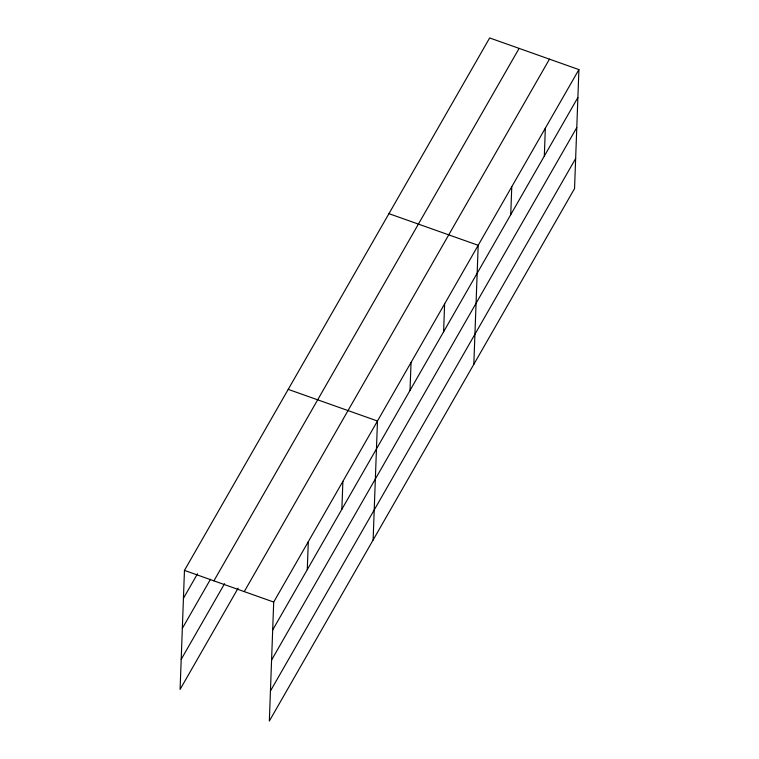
<?xml version="1.0" encoding="UTF-8"?>
<svg xmlns="http://www.w3.org/2000/svg" width="759" height="759" viewBox="0 0 759 759"><rect width="100%" height="100%" fill="white"/><g stroke="black" fill="none" stroke-linecap="round" stroke-linejoin="round"><path stroke-width="1.14" d="M578.908 69.591L273.705 602.048L269.341 721.05L574.544 188.593L578.908 69.591L489.659 37.95L184.456 570.407L180.092 689.409L238.127 588.149M307.272 569.639L308.296 541.708M341.863 509.289L342.888 481.358M373.115 540.01L377.479 421.017L288.221 389.376M410.021 390.373L411.046 362.441M443.598 331.806L444.622 303.875M473.825 364.301L478.189 245.299L388.94 213.658M510.741 214.664L511.765 186.733M544.317 156.098L545.341 128.167M183.431 598.339L197.501 573.795M182.331 628.395L210.471 579.297M213.905 580.853L519.109 48.396M181.192 659.353L224.579 583.671M244.256 591.612L549.459 59.155M272.68 629.979L577.884 97.522M271.58 660.036L576.783 127.578M270.441 690.994L575.645 158.536M184.456 570.407L273.705 602.048"/></g></svg>
